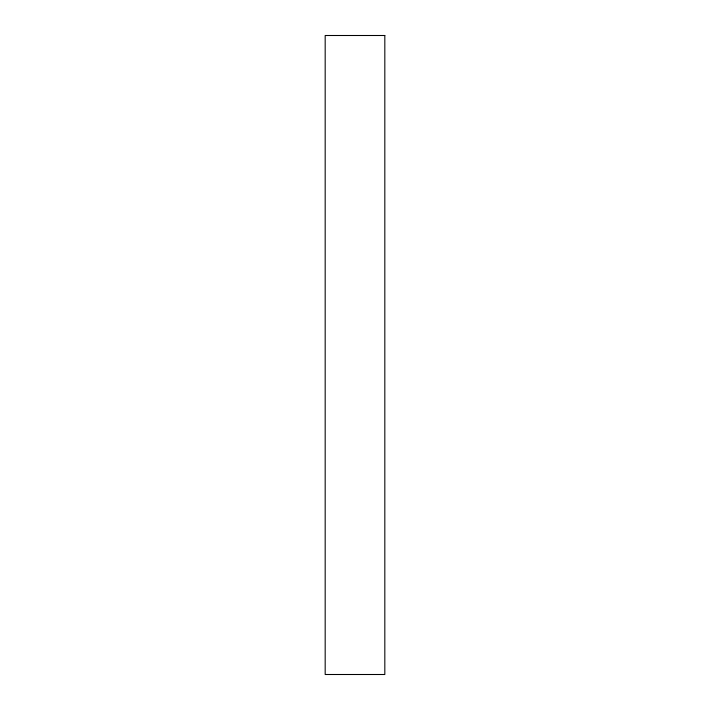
<?xml version="1.0" encoding="UTF-8"?>
<svg xmlns="http://www.w3.org/2000/svg" width="710" height="710" viewBox="0 0 710 710"><rect width="100%" height="100%" fill="white"/><g stroke="black" fill="none" stroke-linecap="round" stroke-linejoin="round"><path stroke-width="1.06" d="M384.82 35.5L325.18 35.5L325.18 674.5L384.82 674.5L384.82 35.5"/></g></svg>
